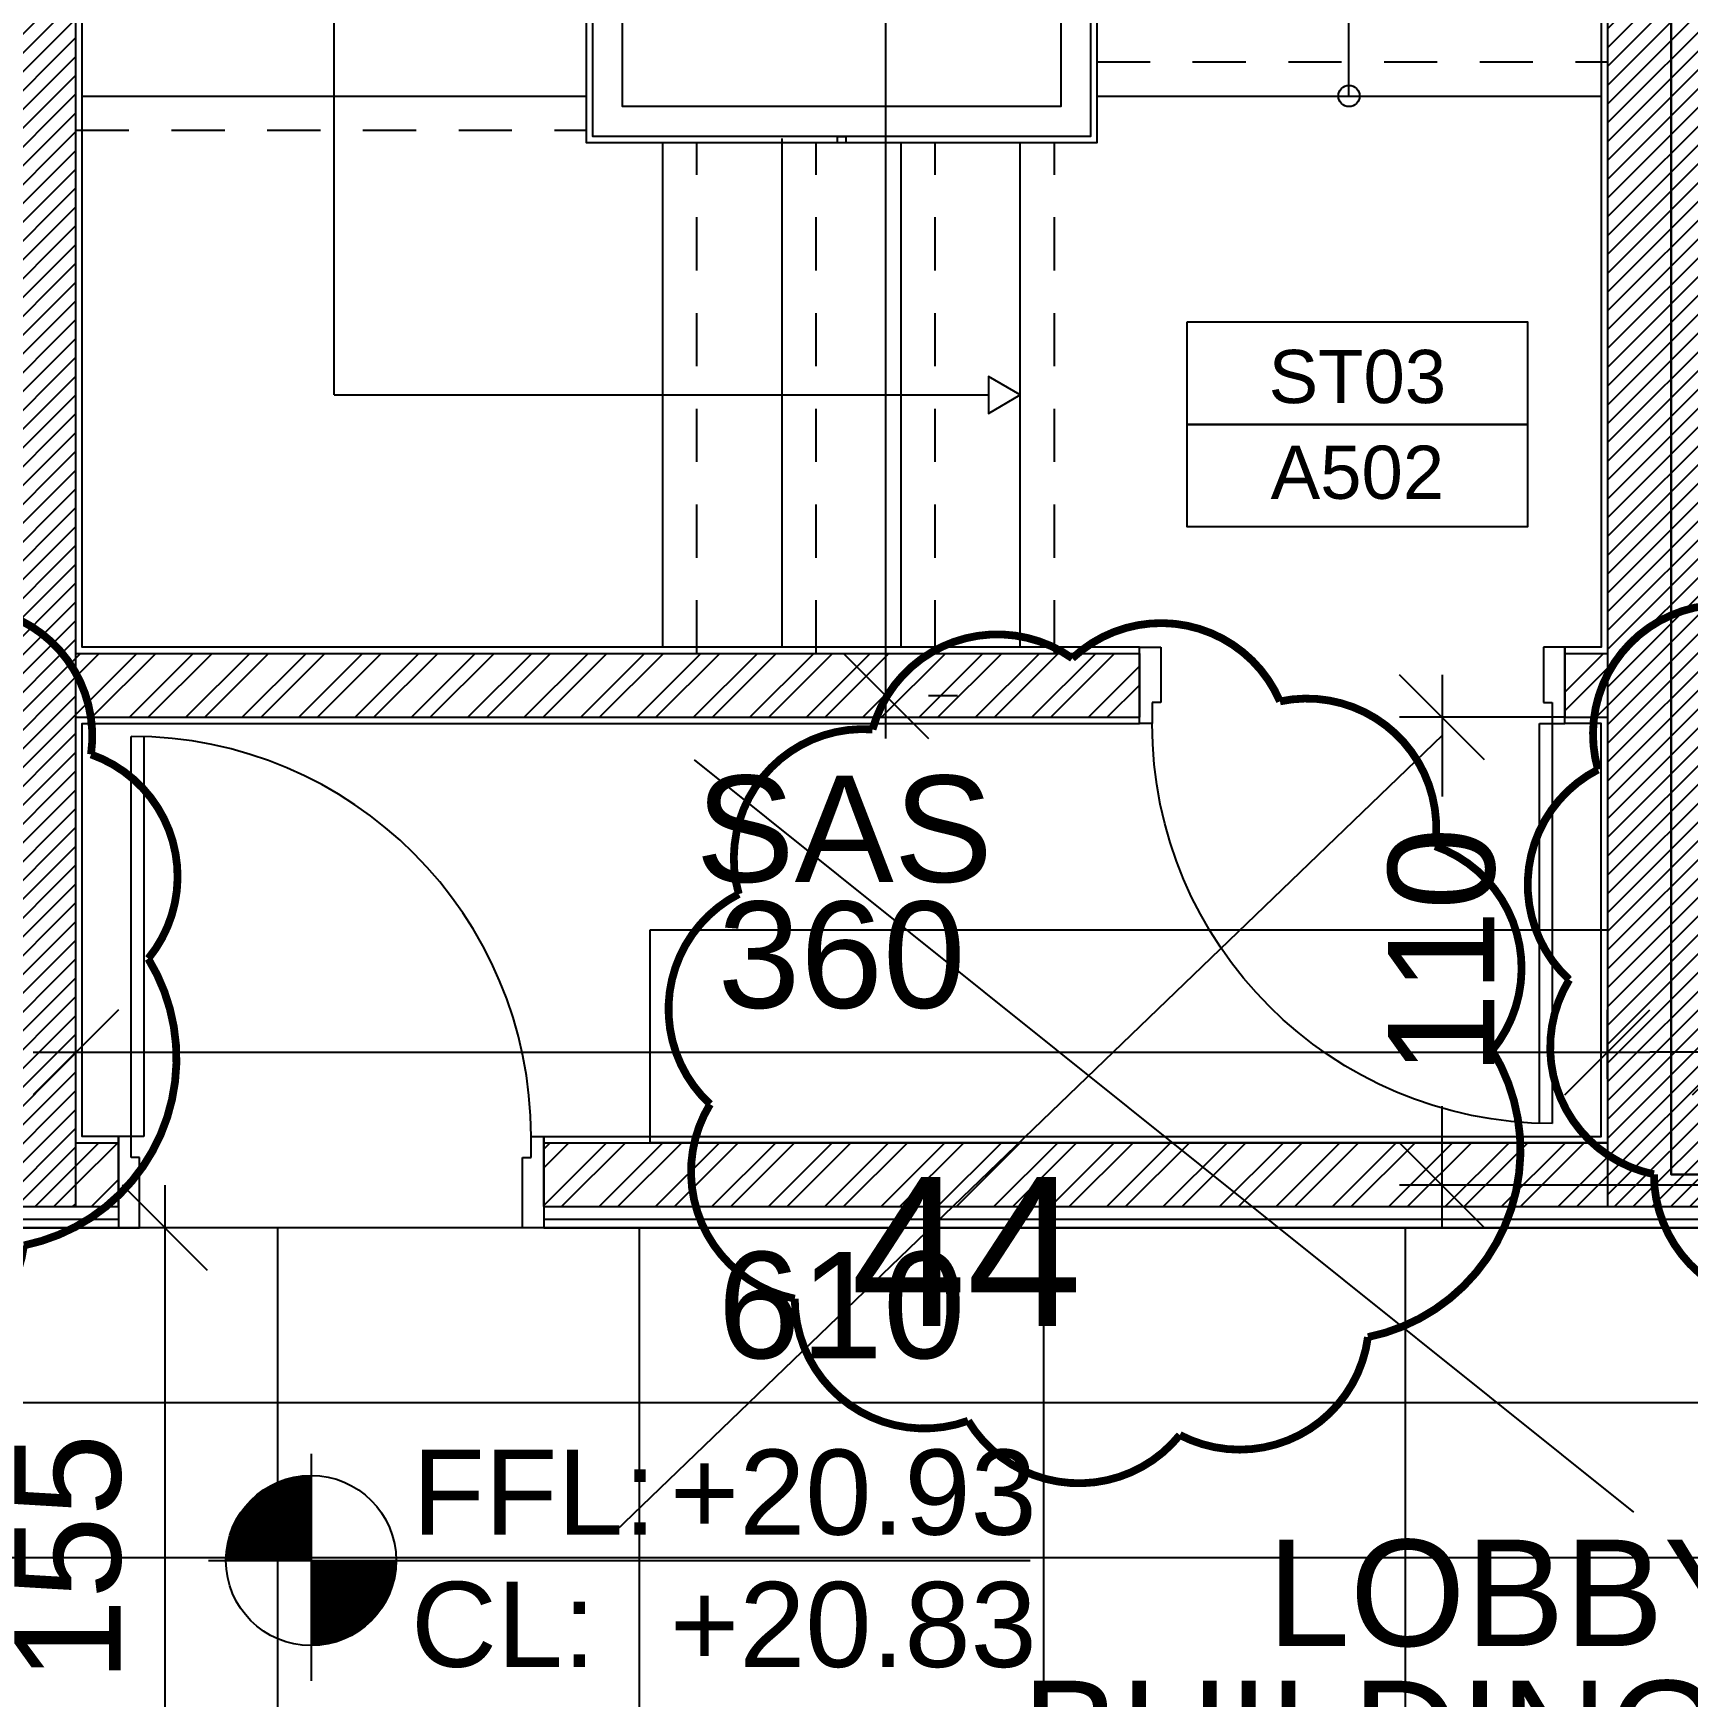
# Model space of a CAD drawing. Extents: x -1.8 to 45.6, y -22.6 to 61.5.
# Drawn here: x 11.778 to 15.667, y 10.498 to 14.408 of the extents above; entities that cross this region are included whole.
import ezdxf
from ezdxf.enums import TextEntityAlignment as Align

# ---------------------------------------------------------------- set-up
doc = ezdxf.new("R2010")
doc.units = 0
doc.header["$MEASUREMENT"] = 0
doc.header["$PDMODE"] = 35
doc.header["$PDSIZE"] = 0.3
doc.linetypes.add('HIDDEN2', pattern=[0.1875, 0.125, -0.0625])
doc.layers.get('0').update_dxf_attribs({"linetype": 'CONTINUOUS'})
doc.layers.get('DEFPOINTS').update_dxf_attribs({"linetype": 'CONTINUOUS'})
for name, color, linetype in [('A-ANNO-LEVL', 3, 'CONTINUOUS'), ('A-ANNO-STR-TAG', 7, 'CONTINUOUS'), ('A-AREAS', 6, 'CONTINUOUS'), ('A-AREAS-TXT', 6, 'CONTINUOUS'), ('a-dim', 3, 'CONTINUOUS'), ('A-FLOR-HRAL', 15, 'CONTINUOUS'), ('A-FLOR-STRS', 40, 'CONTINUOUS'), ('A-FLOR-STRS-ARO', 1, 'CONTINUOUS'), ('A-HATCH-CONC', 8, 'CONTINUOUS'), ('A-HATCH-WALL', 8, 'CONTINUOUS'), ('A-NOMENCLATURE', 3, 'CONTINUOUS'), ('A-PLASTER', 8, 'CONTINUOUS'), ('A-PORTE', 1, 'CONTINUOUS'), ('A-proj-marble', 137, 'CONTINUOUS'), ('A-PROJ1H', 9, 'HIDDEN2'), ('A-sect-marble', 1, 'CONTINUOUS'), ('A-WALL', 4, 'CONTINUOUS'), ('S-2ND-3RD-4-5-6TH$0$A-STR 2-3-4-5-6', 2, 'CONTINUOUS')]:
    doc.layers.add(name, color=color, linetype=linetype)
doc.styles.add('A100-STEXT', font='arial.ttf', dxfattribs={"height": 0.25})
doc.styles.add('BLOCK', font='arial.ttf', dxfattribs={"width": 0.8, "height": 0.25})
doc.dimstyles.new('A100-DIM', dxfattribs={"dimtxt": 0.25, "dimasz": 0.2, "dimexe": 0.1, "dimexo": 0.3, "dimgap": 0.1, "dimtad": 1, "dimlfac": 100, "dimrnd": 0.5, "dimdsep": 46, "dimtxsty": 'A100-STEXT', "dimblk1": 'OBLIQUE', "dimblk2": 'OBLIQUE', "dimsah": 1, "dimcen": -0.05, "dimdle": 0.1, "dimclrd": 15, "dimclre": 15, "dimclrt": 256, "dimadec": 0, "dimazin": 0, "dimtfac": 0.28, "dimtix": 1, "dimtmove": 2, "dimatfit": 3, "dimldrblk": 'OBLIQUE', "dimfxl": 1, "dimtolj": 1, "dimarcsym": 0})

# ---------------------------------------------------------------- blocks, each defined once
blk = doc.blocks.new('ST_TAG')
at = {"color": 7}
for points in [[(-0.008, 0.004823), (0.008, 0.004823), (0.008, 0), (-0.008, 0)], [(-0.008, 0), (0.008, 0), (0.008, -0.004823), (-0.008, -0.004823)]]:
    blk.add_lwpolyline(points, close=True, dxfattribs=at)
at = {"color": 7, "style": 'BLOCK'}
blk.add_attdef('ST', text='', height=0.0025, dxfattribs=at).set_placement((0, 0.00225), align=Align.MIDDLE)
blk.add_attdef('DWG', text='', height=0.0025, rotation=360, dxfattribs=at).set_placement((0, -0.00225), align=Align.MIDDLE)
blk = doc.blocks.new('P100E18D')
at = {"layer": 'A-PORTE'}
for p, q in [((-0.18, -0.03), (-0.18, 0)), ((-0.18, 0), (0, 0)), ((0, 0), (0, -0.05)), ((-0.18, -0.03), (-1.12, -0.03)), ((-0.18, -0.06), (-0.18, -0.02)), ((-0.13, -0.03), (-0.18, -0.03)), ((-0.13, -0.05), (-0.13, -0.03)), ((-1.12, -0.06), (-0.18, -0.06)), ((0, -0.05), (-0.13, -0.05)), ((-0.18, -0.97), (-0.18, -1)), ((-0.13, -0.97), (-0.18, -0.97)), ((0, -0.95), (-0.13, -0.95)), ((-0.13, -0.95), (-0.13, -0.97)), ((0, -1), (0, -0.95)), ((-0.18, -1), (0, -1))]:
    blk.add_line(p, q, dxfattribs=at)
blk.add_arc((-0.18, -0.03), 0.94, 180, 270, dxfattribs=at)
blk = doc.blocks.new('P100E21.5D')
at = {"layer": 'A-PORTE'}
for p, q in [((0.03, 0.215), (0.03, 1.155)), ((0.06, 1.155), (0.06, 0.215)), ((0.03, 0.215), (0, 0.215)), ((0, 0.215), (0, 0)), ((0.06, 0.215), (0.02, 0.215)), ((0.03, 0.165), (0.03, 0.215)), ((0.97, 0.215), (1, 0.215)), ((0.97, 0.165), (0.97, 0.215)), ((1, 0.215), (1, 0)), ((0.05, 0.165), (0.03, 0.165)), ((0.05, 0), (0.05, 0.165)), ((0.95, 0), (0.95, 0.165)), ((0.95, 0.165), (0.97, 0.165)), ((0, 0), (0.05, 0)), ((1, 0), (0.95, 0))]:
    blk.add_line(p, q, dxfattribs=at)
blk.add_arc((0.03, 0.215), 0.94, 0, 90, dxfattribs=at)
blk = doc.blocks.new('_OBLIQUE')
at = {"color": 0, "linetype": 'ByBlock'}
blk.add_line((-0.5, -0.5), (0.5, 0.5), dxfattribs=at)
blk = doc.blocks.new('*D77')
at = {"layer": 'a-dim', "color": 15, "lineweight": -2}
for p, q in [((16.7284, 11.35), (16.7284, 11.0892)), ((10.6284, 11.3), (10.6284, 11.0892)), ((10.5284, 11.1892), (16.8284, 11.1892))]:
    blk.add_line(p, q, dxfattribs=at)
at = {"layer": 'DEFPOINTS', "color": 0}
for p in [(16.7284, 11.65), (10.6284, 11.6), (16.7284, 11.1892)]:
    blk.add_point(p, dxfattribs=at)
at = {"layer": 'a-dim', "color": 15, "lineweight": -2, "xscale": 0.2, "yscale": 0.2, "zscale": 0.2, "rotation": 180}
blk.add_blockref('_OBLIQUE', (10.6284, 11.1892), dxfattribs=at)
at = {"layer": 'a-dim', "color": 15, "lineweight": -2, "xscale": 0.2, "yscale": 0.2, "zscale": 0.2}
blk.add_blockref('_OBLIQUE', (16.7284, 11.1892), dxfattribs=at)
at = {"layer": 'a-dim', "insert": (13.6784, 11.4168), "char_height": 0.25, "attachment_point": 5, "style": 'A100-STEXT'}
blk.add_mtext('\\A1;610', dxfattribs=at)
blk = doc.blocks.new('*D93')
at = {"layer": 'a-dim', "color": 15, "lineweight": -2}
for p, q in [((11.8784, 11.95), (11.8784, 12.1125)), ((15.4784, 11.95), (15.4784, 12.1125)), ((11.7784, 12.0125), (15.5784, 12.0125))]:
    blk.add_line(p, q, dxfattribs=at)
at = {"layer": 'DEFPOINTS', "color": 0}
for p in [(15.4784, 12.0125), (11.8784, 11.65), (15.4784, 11.65)]:
    blk.add_point(p, dxfattribs=at)
at = {"layer": 'a-dim', "color": 15, "lineweight": -2, "xscale": 0.2, "yscale": 0.2, "zscale": 0.2, "rotation": 180}
blk.add_blockref('_OBLIQUE', (11.8784, 12.0125), dxfattribs=at)
at = {"layer": 'a-dim', "color": 15, "lineweight": -2, "xscale": 0.2, "yscale": 0.2, "zscale": 0.2}
blk.add_blockref('_OBLIQUE', (15.4784, 12.0125), dxfattribs=at)
at = {"layer": 'a-dim', "insert": (13.6784, 12.2402), "char_height": 0.25, "attachment_point": 5, "style": 'A100-STEXT'}
blk.add_mtext('\\A1;360', dxfattribs=at)
blk = doc.blocks.new('*D94')
at = {"layer": 'a-dim', "color": 15, "lineweight": -2}
for p, q in [((15.7784, 11.95), (15.7784, 12.1125)), ((15.7784, 12.0125), (15.5784, 12.0125)), ((15.7784, 12.0125), (16.2784, 12.0125)), ((16.2784, 12.0125), (16.4784, 12.0125)), ((16.2784, 11.95), (16.2784, 11.9125))]:
    blk.add_line(p, q, dxfattribs=at)
at = {"layer": 'DEFPOINTS', "color": 0}
for p in [(16.2784, 12.25), (16.2784, 12.0125), (15.7784, 11.65)]:
    blk.add_point(p, dxfattribs=at)
at = {"layer": 'a-dim', "color": 15, "lineweight": -2, "xscale": 0.2, "yscale": 0.2, "zscale": 0.2}
blk.add_blockref('_OBLIQUE', (15.7784, 12.0125), dxfattribs=at)
at = {"layer": 'a-dim', "color": 15, "lineweight": -2, "xscale": 0.2, "yscale": 0.2, "zscale": 0.2, "rotation": 180}
blk.add_blockref('_OBLIQUE', (16.2784, 12.0125), dxfattribs=at)
at = {"layer": 'a-dim', "insert": (16.0284, 12.2401), "char_height": 0.25, "attachment_point": 5, "style": 'A100-STEXT'}
blk.add_mtext('\\A1;50', dxfattribs=at)
blk = doc.blocks.new('*D141')
at = {"layer": 'a-dim', "color": 15, "lineweight": -2}
for p, q in [((15.0896, 12.9), (15.0896, 12.614)), ((15.3784, 12.8), (14.9896, 12.8)), ((15.0896, 11.6), (15.0896, 11.886)), ((15.9534, 11.7), (14.9896, 11.7))]:
    blk.add_line(p, q, dxfattribs=at)
at = {"layer": 'DEFPOINTS', "color": 0}
for p in [(15.6784, 12.8), (15.0896, 11.7), (16.2534, 11.7)]:
    blk.add_point(p, dxfattribs=at)
at = {"layer": 'a-dim', "color": 15, "lineweight": -2, "xscale": 0.2, "yscale": 0.2, "zscale": 0.2}
for p, rotation in [((15.0896, 12.8), 90), ((15.0896, 11.7), 270)]:
    blk.add_blockref('_OBLIQUE', p, dxfattribs=dict(at, rotation=rotation))
at = {"layer": 'a-dim', "insert": (15.0896, 12.25), "char_height": 0.25, "attachment_point": 5, "rotation": 90, "style": 'A100-STEXT'}
blk.add_mtext('\\A1;110', dxfattribs=at)
blk = doc.blocks.new('*D251')
at = {"layer": 'a-dim', "color": 15, "lineweight": -2}
for p, q in [((13.7825, 12.75), (13.7825, 17.4101)), ((13.4825, 17.3101), (13.6825, 17.3101)), ((13.9505, 12.85), (13.8825, 12.85))]:
    blk.add_line(p, q, dxfattribs=at)
at = {"layer": 'DEFPOINTS', "color": 0}
for p in [(13.7825, 17.3101), (13.7825, 17.3101), (13.6505, 12.85)]:
    blk.add_point(p, dxfattribs=at)
at = {"layer": 'a-dim', "color": 15, "lineweight": -2, "xscale": 0.2, "yscale": 0.2, "zscale": 0.2}
for p, rotation in [((13.7825, 17.3101), 90), ((13.7825, 12.85), 270)]:
    blk.add_blockref('_OBLIQUE', p, dxfattribs=dict(at, rotation=rotation))
at = {"layer": 'a-dim', "insert": (13.5549, 15.0801), "char_height": 0.25, "attachment_point": 5, "rotation": 90, "style": 'A100-STEXT'}
blk.add_mtext('\\A1;446', dxfattribs=at)
blk = doc.blocks.new('*D266')
at = {"layer": 'a-dim', "color": 15, "lineweight": -2}
for p, q in [((12.0879, 11.7), (12.0879, 9.95)), ((12.3034, 11.6), (12.1879, 11.6)), ((12.3034, 10.05), (12.1879, 10.05))]:
    blk.add_line(p, q, dxfattribs=at)
at = {"layer": 'DEFPOINTS', "color": 0}
for p in [(12.0034, 11.6), (12.0034, 10.05), (12.0879, 10.05)]:
    blk.add_point(p, dxfattribs=at)
at = {"layer": 'a-dim', "color": 15, "lineweight": -2, "xscale": 0.2, "yscale": 0.2, "zscale": 0.2}
for p, rotation in [((12.0879, 11.6), 90), ((12.0879, 10.05), 270)]:
    blk.add_blockref('_OBLIQUE', p, dxfattribs=dict(at, rotation=rotation))
at = {"layer": 'a-dim', "insert": (11.8603, 10.825), "char_height": 0.25, "attachment_point": 5, "rotation": 90, "style": 'A100-STEXT'}
blk.add_mtext('\\A1;155', dxfattribs=at)
blk = doc.blocks.new('LVTAG_P')
for p, q in [((0, 0.003136), (0, -0.003532)), ((-0.003011, 0), (0.021132, 0))]:
    blk.add_line(p, q)
at = {"const_width": 0.0025}
for points in [[(0, 0.00125, 0.414214), (-0.00125, 0, 1)], [(0, -0.00125, 0.414214), (0.00125, 0, 1)]]:
    blk.add_lwpolyline(points, format="xyb", dxfattribs=at)
blk.add_circle((0, 0), 0.0025)
at = {"style": 'BLOCK'}
for s, p in [('FFL:', (0.00297, 0.000756)), ('CL:', (0.002938, -0.003124))]:
    blk.add_text(s, height=0.0025, dxfattribs=at).set_placement(p)
for p in [(0.010543, 0.000759), (0.010543, -0.003129)]:
    blk.add_attdef('+00.00', p, '', height=0.0025, dxfattribs=at)

msp = doc.modelspace()

# ---------------------------------------------------------------- hatches: boundary and pattern name
at = {"layer": 'A-HATCH-CONC'}
h = msp.add_hatch(dxfattribs=at)
h.set_pattern_fill('ANSI31', color=256, scale=0.25, style=0)
h.paths.add_polyline_path([(15.77837, 19.28), (15.47837, 19.28), (15.47837, 17.55), (11.87837, 17.55), (11.87837, 19.28), (11.57837, 19.28), (11.57837, 11.65), (11.87837, 11.65), (11.87837, 17.25), (15.47837, 17.25), (15.47837, 11.65), (15.77837, 11.65)])
at = {"layer": 'A-HATCH-WALL'}
h = msp.add_hatch(dxfattribs=at)
h.set_pattern_fill('ANSI32', color=256, scale=0.25, style=0)
h.paths.add_polyline_path([(14.37837, 12.95), (11.87837, 12.95), (11.87837, 12.8), (14.37837, 12.8)])
h = msp.add_hatch(dxfattribs=at)
h.set_pattern_fill('ANSI32', color=256, scale=0.25, style=0)
h.paths.add_polyline_path([(15.47837, 12.95), (15.37837, 12.95), (15.37837, 12.8), (15.47837, 12.8)])
h = msp.add_hatch(dxfattribs=at)
h.set_pattern_fill('ANSI32', color=256, scale=0.25, style=0)
h.paths.add_polyline_path([(11.97837, 11.8), (11.87837, 11.8), (11.87837, 11.65), (11.97837, 11.65)])
h = msp.add_hatch(dxfattribs=at)
h.set_pattern_fill('ANSI32', color=256, scale=0.25, style=0)
h.paths.add_polyline_path([(15.47837, 11.8), (12.97837, 11.8), (12.97837, 11.65), (15.47837, 11.65)])

# ---------------------------------------------------------------- linework, layer by layer
at = {"layer": 'A-AREAS', "color": 30}
for p, q in [((15.08961, 12.75699), (13.14577, 10.88621)), ((13.33186, 12.7), (15.53947, 10.93192))]:
    msp.add_line(p, q, dxfattribs=at)
at = {"layer": 'A-AREAS'}
for points in [[(13.67837, 22.5962), (15.84837, 22.5962), (15.84837, 20.75), (23.49837, 20.75), (23.49837, 18.67), (27.32837, 18.67), (27.32837, 3.5), (25.32362, 3.5), (23.05837, 3.8089), (23.05837, 5.43), (15.84837, 5.43), (15.84837, 3.5), (13.67837, 3.5), (13.67837, 7.7), (15.62837, 7.7), (15.62837, 9.825), (16.85337, 9.825), (16.85337, 11.725), (15.62837, 11.725), (15.62837, 17.4), (15.62837, 17.4), (15.62837, 18.325), (13.67837, 18.325)], [(11.72837, 17.4), (11.72837, 17.4), (11.72837, 18.325), (15.62837, 18.325), (15.62837, 17.4), (15.62837, 17.4), (15.62837, 11.725), (16.85337, 11.725), (16.85337, 9.825), (15.62837, 9.825), (15.62837, 7.7), (11.72837, 7.7), (11.72837, 9.825), (10.50337, 9.825), (10.50337, 11.725), (11.72837, 11.725)]]:
    msp.add_lwpolyline(points, close=True, dxfattribs=at)
at = {"layer": 'A-AREAS', "color": 30, "const_width": 0.01829}
for points in [[(17.22709, 12.30961, 0.5205671), (17.09256, 12.78962, 0.5205671), (16.72816, 13.12979, 0.5205671), (16.24005, 13.23103, 0.5205671), (15.77042, 13.06384, 0.5205671), (15.45608, 12.67693, 0.5205671), (15.38862, 12.18302, 0.5205671), (15.58767, 11.72598, 0.5205671), (15.99526, 11.43897, 0.5205671), (16.49264, 11.40559, 0.5205671), (16.93492, 11.63558, 0.5205671)], [(12.04863, 12.23262, 0.5205671), (11.9141, 12.71263, 0.5205671), (11.5497, 13.0528, 0.5205671), (11.06159, 13.15404, 0.5205671), (10.59196, 12.98685, 0.5205671), (10.27762, 12.59994, 0.5205671), (10.21016, 12.10603, 0.5205671), (10.40921, 11.64899, 0.5205671), (10.8168, 11.36198, 0.5205671), (11.31418, 11.32861, 0.5205671), (11.75646, 11.55859, 0.5205671)], [(15.20764, 12.01713, 0.5205671), (15.0731, 12.49714, 0.5205671), (14.7087, 12.83731, 0.5205671), (14.22059, 12.93854, 0.5205671), (13.75096, 12.77136, 0.5205671), (13.43663, 12.38445, 0.5205671), (13.36916, 11.89053, 0.5205671), (13.56822, 11.4335, 0.5205671), (13.97581, 11.14649, 0.5205671), (14.47319, 11.11311, 0.5205671), (14.91547, 11.34309, 0.5205671)]]:
    msp.add_lwpolyline(points, format="xyb", close=True, dxfattribs=at)
at = {"layer": 'A-AREAS', "color": 30}
msp.add_lwpolyline([(13.22837, 12.3), (15.47837, 12.3), (15.47837, 11.8), (13.22837, 11.8)], close=True, dxfattribs=at)
at = {"layer": 'A-FLOR-HRAL'}
for points in [[(13.07837, 15.1), (13.07837, 16.05), (14.27837, 16.05), (14.27837, 14.15), (13.07837, 14.15), (13.07837, 15.07787)], [(13.09337, 15.09291), (13.09337, 16.035), (14.26337, 16.035), (14.26337, 14.165), (13.09337, 14.165), (13.09337, 15.07078)], [(13.16337, 15.05983), (13.16337, 15.965), (14.19337, 15.965), (14.19337, 14.235), (13.16337, 14.235), (13.16337, 15.0377)]]:
    msp.add_lwpolyline(points, dxfattribs=at)
msp.add_lwpolyline([(13.68837, 14.15), (13.66837, 14.15), (13.66837, 14.165), (13.68837, 14.165)], close=True, dxfattribs=at)
at = {"layer": 'A-FLOR-STRS'}
for p, q in [((11.89337, 14.26), (13.07837, 14.26)), ((14.27837, 14.26), (15.46337, 14.26)), ((13.53837, 12.965), (13.53837, 14.16)), ((13.25837, 12.965), (13.25837, 14.15)), ((13.81837, 12.965), (13.81837, 14.15)), ((14.09837, 12.965), (14.09837, 14.15))]:
    msp.add_line(p, q, dxfattribs=at)
at = {"layer": 'A-FLOR-STRS-ARO'}
for p, q in [((14.87087, 14.26), (14.87087, 16.6475)), ((12.48587, 13.5575), (12.48587, 15.35787)), ((12.48587, 13.5575), (14.02337, 13.5575))]:
    msp.add_line(p, q, dxfattribs=at)
msp.add_lwpolyline([(14.09837, 13.5575), (14.02337, 13.6008), (14.02337, 13.5142)], close=True, dxfattribs=at)
msp.add_circle((14.87087, 14.26), 0.025, dxfattribs=at)
at = {"layer": 'A-PLASTER'}
for points in [[(14.37837, 12.95), (14.37837, 12.965), (11.89337, 12.965), (11.89337, 17.235), (15.46337, 17.235), (15.46337, 12.965), (15.37837, 12.965), (15.37837, 12.95)], [(11.97837, 11.8), (11.97837, 11.815), (11.89337, 11.815), (11.89337, 12.785), (14.37837, 12.785), (14.37837, 12.8)], [(12.97837, 11.8), (12.97837, 11.815), (15.46337, 11.815), (15.46337, 12.785), (15.37837, 12.785), (15.37837, 12.8)]]:
    msp.add_lwpolyline(points, dxfattribs=at)
at = {"layer": 'A-proj-marble'}
for p, q in [((12.35337, 10.05), (12.35337, 11.6)), ((13.20337, 10.05), (13.20337, 11.6)), ((14.15337, 10.05), (14.15337, 11.6)), ((15.00337, 10.05), (15.00337, 11.6)), ((11.52837, 10.825), (15.82837, 10.825))]:
    msp.add_line(p, q, dxfattribs=at)
msp.add_lwpolyline([(11.52837, 10.05), (15.82837, 10.05), (15.82837, 11.6), (11.52837, 11.6)], close=True, dxfattribs=at)
at = {"layer": 'A-PROJ1H'}
for p, q in [((14.27837, 14.34), (15.47837, 14.34)), ((11.87837, 14.18), (13.07837, 14.18)), ((13.33837, 12.95), (13.33837, 14.15)), ((13.61837, 12.95), (13.61837, 14.15)), ((13.89837, 12.95), (13.89837, 14.15)), ((14.17837, 12.95), (14.17837, 14.15))]:
    msp.add_line(p, q, dxfattribs=at)
at = {"layer": 'A-sect-marble'}
for points in [[(11.57837, 11.8), (11.52837, 11.8), (11.52837, 11.6), (11.97837, 11.6)], [(11.57837, 11.8), (11.52837, 11.8), (11.52837, 11.6), (11.97837, 11.6)], [(11.57837, 11.78), (11.54837, 11.78), (11.54837, 11.62), (11.97837, 11.62)], [(11.57837, 11.78), (11.54837, 11.78), (11.54837, 11.62), (11.97837, 11.62)], [(12.97837, 11.6), (15.82837, 11.6), (15.82837, 11.8), (15.77837, 11.8)], [(12.97837, 11.6), (15.82837, 11.6), (15.82837, 11.8), (15.77837, 11.8)], [(12.97837, 11.62), (15.80837, 11.62), (15.80837, 11.78), (15.77837, 11.78)], [(12.97837, 11.62), (15.80837, 11.62), (15.80837, 11.78), (15.77837, 11.78)]]:
    msp.add_lwpolyline(points, dxfattribs=at)
at = {"layer": 'A-WALL'}
for p, q in [((11.87837, 12.95), (14.37837, 12.95)), ((14.37837, 12.95), (14.37837, 12.8)), ((15.37837, 12.95), (15.47837, 12.95)), ((15.37837, 12.95), (15.37837, 12.8)), ((11.87837, 12.8), (14.37837, 12.8)), ((11.87837, 12.8), (14.37837, 12.8)), ((15.37837, 12.8), (15.47837, 12.8)), ((11.87837, 11.8), (11.97837, 11.8)), ((11.97837, 11.65), (11.97837, 11.8)), ((12.97837, 11.65), (12.97837, 11.8)), ((12.97837, 11.8), (15.47837, 11.8)), ((11.87837, 11.65), (11.97837, 11.65)), ((12.97837, 11.65), (15.47837, 11.65)), ((12.97837, 11.65), (15.47837, 11.65))]:
    msp.add_line(p, q, dxfattribs=at)
at = {"layer": 'S-2ND-3RD-4-5-6TH$0$A-STR 2-3-4-5-6'}
msp.add_lwpolyline([(11.57837, 19.28), (11.57837, 11.65), (11.87837, 11.65), (11.87837, 17.25), (15.47837, 17.25), (15.47837, 11.65), (15.77837, 11.65), (15.77837, 19.28), (15.47837, 19.28), (15.47837, 17.55), (11.87837, 17.55), (11.87837, 19.28)], close=True, dxfattribs=at)

# ---------------------------------------------------------------- block references
at = {"xscale": -1, "rotation": 270}
msp.add_blockref('P100E18D', (15.37837, 12.965), dxfattribs=at)
at = {"layer": 'A-ANNO-LEVL'}
ref = msp.add_blockref('LVTAG_P', (12.43124, 10.81809), dxfattribs=dict(at, xscale=80, yscale=80, zscale=80))
ref.add_attrib('+00.00', '+20.93', (13.27466, 10.87879), dxfattribs={"layer": '0', "height": 0.2, "rotation": 360, "style": 'BLOCK'})
ref.add_attrib('+00.00', '+20.83', (13.27466, 10.56779), dxfattribs={"layer": '0', "height": 0.2, "rotation": 360, "style": 'BLOCK'})
at = {"layer": 'A-ANNO-STR-TAG', "xscale": 50, "yscale": 50, "zscale": 50}
msp.add_blockref('ST_TAG', (14.89063, 13.48836), dxfattribs=at).add_auto_attribs({'ST': 'ST03', 'DWG': 'A502'})
at = {"layer": 'A-PORTE'}
msp.add_blockref('P100E21.5D', (11.97837, 11.6), dxfattribs=at)

# ---------------------------------------------------------------- texts
at = {"layer": 'A-AREAS-TXT', "color": 30, "style": 'A100-STEXT'}
msp.add_text('44', height=0.35, dxfattribs=at).set_placement((13.97203, 11.36939), align=Align.CENTER)
at = {"layer": 'A-NOMENCLATURE', "style": 'A100-STEXT'}
for s, p in [('SAS', (13.68449, 12.5379)), ('LOBBY', (15.26105, 10.74212)), ('BUILDING C', (15.10095, 10.41077))]:
    msp.add_text(s, height=0.25, dxfattribs=at).set_placement(p, align=Align.MIDDLE)

# ---------------------------------------------------------------- dimensions: what is measured, and where the dimension line sits
at = {"layer": 'a-dim'}
dim = msp.add_linear_dim(base=(13.78251, 17.31012), p1=(13.65047, 12.85), p2=(13.78251, 17.31012), angle=90, dimstyle='A100-DIM', dxfattribs=at)
dim.commit()
dim.dimension.update_dxf_attribs({"geometry": '*D251', "text_midpoint": (13.55486, 15.08006)})
dim = msp.add_linear_dim(base=(15.08961, 11.7), p1=(15.67837, 12.8), p2=(16.25337, 11.7), angle=90, dimstyle='A100-DIM', dxfattribs=at)
dim.commit()
dim.dimension.update_dxf_attribs({"geometry": '*D141', "text_midpoint": (15.08961, 12.25), "dimtype": 160})
for base, p1, p2, picture, middle in [((15.47837, 12.01247), (11.87837, 11.65), (15.47837, 11.65), '*D93', (13.67837, 12.2402)), ((16.27837, 12.01247), (15.77837, 11.65), (16.27837, 12.25), '*D94', (16.02837, 12.24011)), ((16.72837, 11.1892), (10.62837, 11.6), (16.72837, 11.65), '*D77', (13.67837, 11.41684))]:
    dim = msp.add_linear_dim(base=base, p1=p1, p2=p2, dimstyle='A100-DIM', dxfattribs=at)
    dim.commit()
    dim.dimension.update_dxf_attribs({"geometry": picture, "text_midpoint": middle})
dim = msp.add_aligned_dim(p1=(12.00337, 11.6), p2=(12.00337, 10.05), distance=0.08458, dimstyle='A100-DIM', dxfattribs=at)
dim.commit()
dim.dimension.update_dxf_attribs({"geometry": '*D266', "text_midpoint": (11.86031, 10.825)})

doc.saveas('drawing.dxf')
